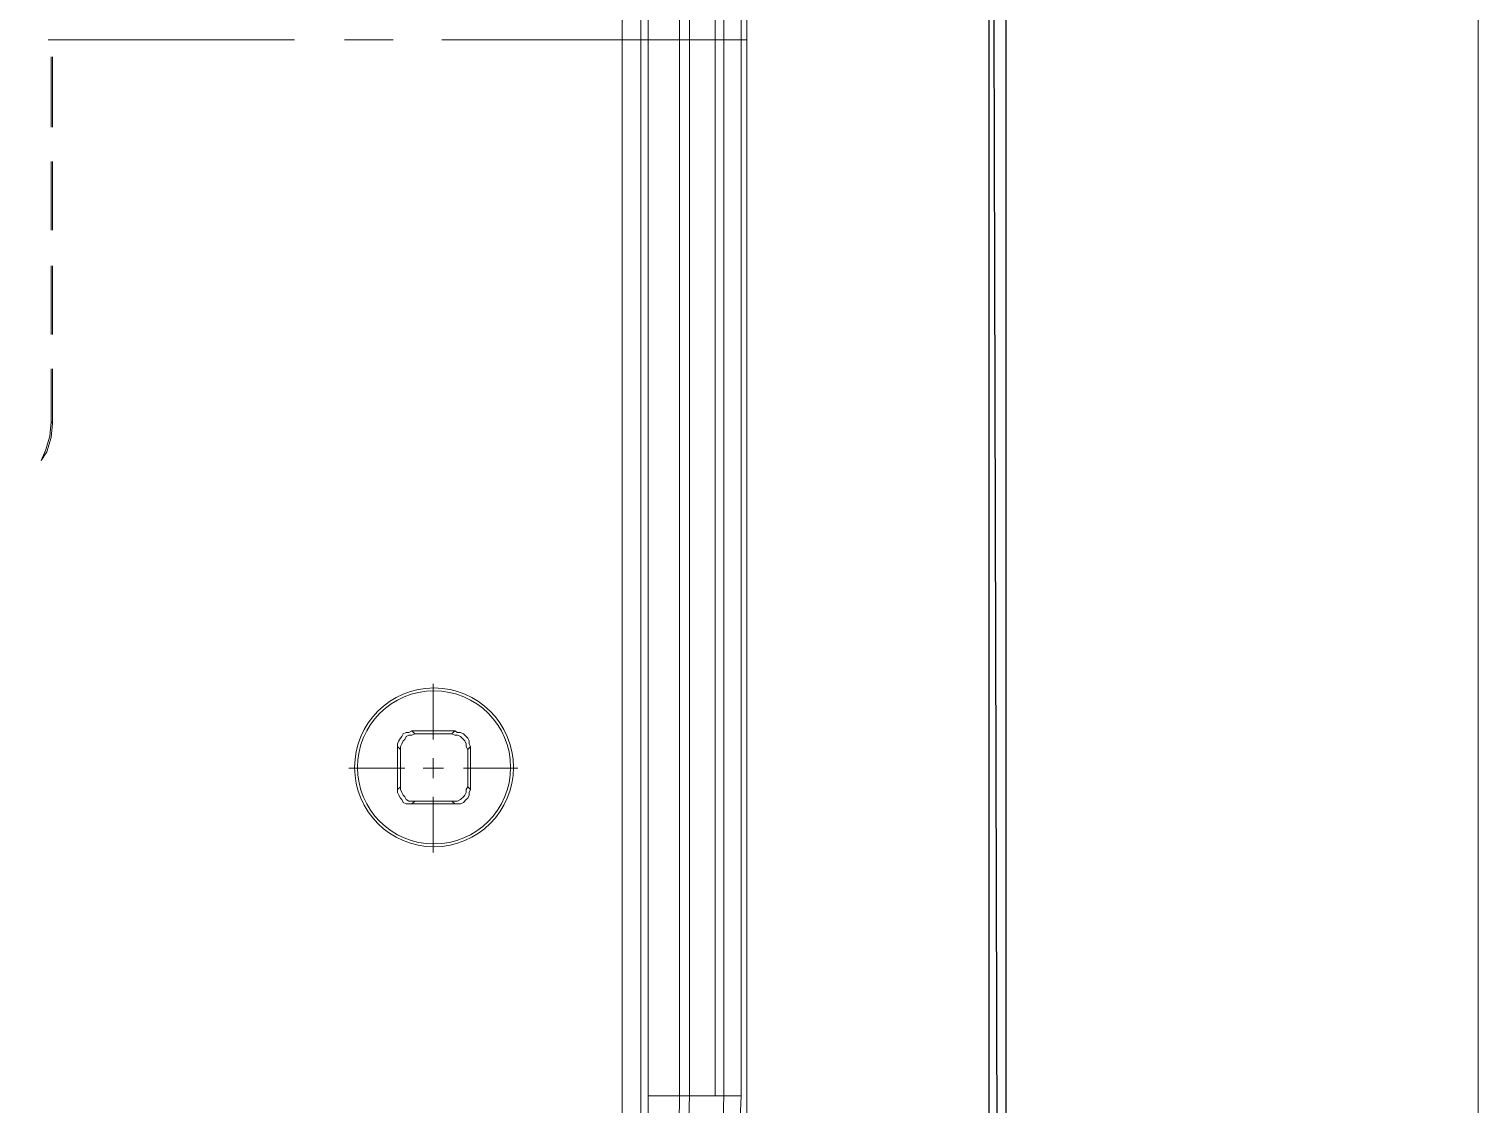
# Model space of a CAD drawing. Header units: centimetres. Extents: x -22.4 to 6.2, y -30.9 to -11.
# Drawn here: x 1.956 to 6.242, y -20.111 to -16.931 of the extents above; entities that cross this region are included whole.
import ezdxf

# ---------------------------------------------------------------- set-up
doc = ezdxf.new("R2010")
doc.units = ezdxf.units.CM
doc.header["$MEASUREMENT"] = 0
for name, color, linetype in [('1', 7, 'Continuous'), ('2', 7, 'Continuous'), ('layer 1', 7, 'Continuous')]:
    doc.layers.add(name, color=color, linetype=linetype)

msp = doc.modelspace()

# ---------------------------------------------------------------- linework, layer by layer
at = {"layer": '1', "color": 1, "lineweight": 9}
for points in [[(2.01365, -16.96244), (2.01365, -16.96244), (2.74178, -16.96244), (2.74178, -16.96244)], [(2.88995, -16.96244), (2.88995, -16.96244), (3.03388, -16.96244), (3.03388, -16.96244)], [(3.17781, -16.96244), (3.17781, -16.96244), (4.07951, -16.96244), (4.07951, -16.96244)], [(3.15241, -19.03254), (3.15241, -19.03254), (3.15241, -18.86744), (3.15241, -18.86744)], [(3.15241, -19.14684), (3.15241, -19.14684), (3.15241, -19.08757), (3.15241, -19.08757)], [(2.90265, -19.11721), (2.90265, -19.11721), (3.06775, -19.11721), (3.06775, -19.11721)], [(3.12278, -19.11721), (3.12278, -19.11721), (3.18205, -19.11721), (3.18205, -19.11721)], [(3.24131, -19.11721), (3.24131, -19.11721), (3.40218, -19.11721), (3.40218, -19.11721)], [(3.15241, -19.36697), (3.15241, -19.36697), (3.15241, -19.20187), (3.15241, -19.20187)]]:
    msp.add_open_spline(points, degree=3, dxfattribs=at)
at = {"layer": '2', "color": 3, "lineweight": 9}
for points in [[(2.02211, -17.22067), (2.02211, -17.22067), (2.02211, -17.01324), (2.02211, -17.01324)], [(2.02635, -17.22067), (2.02635, -17.22067), (2.02635, -17.01324), (2.02635, -17.01324)], [(2.02211, -17.52547), (2.02211, -17.52547), (2.02211, -17.32227), (2.02211, -17.32227)], [(2.02635, -17.52547), (2.02635, -17.52547), (2.02635, -17.32227), (2.02635, -17.32227)], [(2.02211, -17.83451), (2.02211, -17.83451), (2.02211, -17.63131), (2.02211, -17.63131)], [(2.02635, -17.83451), (2.02635, -17.83451), (2.02635, -17.63131), (2.02635, -17.63131)], [(2.02211, -18.09274), (2.02211, -18.09274), (2.02211, -17.93611), (2.02211, -17.93611)], [(2.02635, -18.09697), (2.02635, -18.09697), (2.02635, -17.93611), (2.02635, -17.93611)], [(2.02635, -18.09697), (2.02635, -18.09697), (2.02211, -18.09274), (2.02211, -18.09274)]]:
    msp.add_open_spline(points, degree=3, dxfattribs=at)
for points in [[(2.02211, -18.09274), (2.02211, -18.09274), (2.01788, -18.13507), (2.01788, -18.13507), (2.01788, -18.13507), (2.01788, -18.13507), (2.00518, -18.17741), (2.00518, -18.17741), (2.00518, -18.17741), (2.00518, -18.17741), (1.99248, -18.20704), (1.99248, -18.20704)], [(2.02635, -18.09697), (2.02635, -18.09697), (2.02211, -18.13931), (2.02211, -18.13931), (2.02211, -18.13931), (2.02211, -18.13931), (2.00941, -18.18164), (2.00941, -18.18164), (2.00941, -18.18164), (2.00941, -18.18164), (1.99248, -18.20704), (1.99248, -18.20704)]]:
    msp.add_open_spline(points, degree=3, knots=[0, 0, 0, 0, 0.25, 0.25, 0.25, 0.25, 0.5, 0.5, 0.5, 0.5, 1, 1, 1, 1], dxfattribs=at)
at = {"layer": 'layer 1'}
for points in [[(4.84575, -11.03577), (4.84575, -11.03577), (4.79495, -11.08657), (4.79495, -11.08657), (4.79495, -11.08657), (4.79495, -11.08657), (4.84575, -29.69206), (4.84575, -29.69206), (4.84575, -29.69206), (4.84575, -29.69206), (4.84575, -11.03577), (4.84575, -11.03577)], [(4.79495, -11.08657), (4.79495, -11.08657), (4.84575, -29.69206), (4.84575, -29.69206), (4.84575, -29.69206), (4.84575, -29.69206), (4.79495, -29.64126), (4.79495, -29.64126), (4.79495, -29.64126), (4.79495, -29.64126), (4.79495, -11.08657), (4.79495, -11.08657)]]:
    msp.add_open_spline(points, degree=3, knots=[0, 0, 0, 0, 0.25, 0.25, 0.25, 0.25, 0.5, 0.5, 0.5, 0.5, 1, 1, 1, 1], dxfattribs=at)
at = {"layer": 'layer 1', "lineweight": 9}
for points, knots in [([(-21.92211, -30.90598), (-21.92211, -30.90598), (6.24226, -30.90598), (6.24226, -30.90598), (6.24226, -30.90598), (6.24226, -30.90598), (6.24226, -11.33528), (6.24226, -11.33528), (6.24226, -11.33528), (6.24226, -11.33528), (-21.92211, -11.33528), (-21.92211, -11.33528), (-21.92211, -11.33528), (-21.92211, -11.33528), (-21.92211, -30.90598), (-21.92211, -30.90598)], [0, 0, 0, 0, 0.2, 0.2, 0.2, 0.2, 0.4, 0.4, 0.4, 0.4, 0.6, 0.6, 0.6, 0.6, 1, 1, 1, 1]), ([(1.21355, -12.69947), (1.21355, -12.69947), (2.86878, -12.69947), (2.86878, -12.69947), (2.86878, -12.69947), (2.86878, -12.69947), (3.28365, -12.69947), (3.28365, -12.69947), (3.28365, -12.69947), (3.28365, -12.69947), (3.38525, -12.70794), (3.38525, -12.70794), (3.38525, -12.70794), (3.38525, -12.70794), (3.43605, -12.71641), (3.43605, -12.71641), (3.43605, -12.71641), (3.43605, -12.71641), (3.48685, -12.73334), (3.48685, -12.73334), (3.48685, -12.73334), (3.48685, -12.73334), (3.53341, -12.75451), (3.53341, -12.75451), (3.53341, -12.75451), (3.53341, -12.75451), (3.57575, -12.78414), (3.57575, -12.78414), (3.57575, -12.78414), (3.57575, -12.78414), (3.61808, -12.81801), (3.61808, -12.81801), (3.61808, -12.81801), (3.61808, -12.81801), (3.65195, -12.85187), (3.65195, -12.85187), (3.65195, -12.85187), (3.65195, -12.85187), (3.68581, -12.89421), (3.68581, -12.89421), (3.68581, -12.89421), (3.68581, -12.89421), (3.71121, -12.93654), (3.71121, -12.93654), (3.71121, -12.93654), (3.71121, -12.93654), (3.73238, -12.98311), (3.73238, -12.98311), (3.73238, -12.98311), (3.73238, -12.98311), (3.74931, -13.03391), (3.74931, -13.03391), (3.74931, -13.03391), (3.74931, -13.03391), (3.76201, -13.08471), (3.76201, -13.08471), (3.76201, -13.08471), (3.76201, -13.08471), (3.76625, -13.13551), (3.76625, -13.13551), (3.76625, -13.13551), (3.76625, -13.13551), (3.76625, -13.24134), (3.76625, -13.24134), (3.76625, -13.24134), (3.76625, -13.24134), (3.76625, -13.65197), (3.76625, -13.65197), (3.76625, -13.65197), (3.76625, -13.65197), (3.76625, -16.96244), (3.76625, -16.96244), (3.76625, -16.96244), (3.76625, -16.96244), (3.76625, -20.27291), (3.76625, -20.27291), (3.76625, -20.27291), (3.76625, -20.27291), (3.76625, -20.68777), (3.76625, -20.68777), (3.76625, -20.68777), (3.76625, -20.68777), (3.76625, -20.78937), (3.76625, -20.78937), (3.76625, -20.78937), (3.76625, -20.78937), (3.76201, -20.84017), (3.76201, -20.84017), (3.76201, -20.84017), (3.76201, -20.84017), (3.74931, -20.89097), (3.74931, -20.89097), (3.74931, -20.89097), (3.74931, -20.89097), (3.73238, -20.94177), (3.73238, -20.94177), (3.73238, -20.94177), (3.73238, -20.94177), (3.71121, -20.98834), (3.71121, -20.98834), (3.71121, -20.98834), (3.71121, -20.98834), (3.68581, -21.03067), (3.68581, -21.03067), (3.68581, -21.03067), (3.68581, -21.03067), (3.65195, -21.07301), (3.65195, -21.07301), (3.65195, -21.07301), (3.65195, -21.07301), (3.61808, -21.11111), (3.61808, -21.11111), (3.61808, -21.11111), (3.61808, -21.11111), (3.57575, -21.14074), (3.57575, -21.14074), (3.57575, -21.14074), (3.57575, -21.14074), (3.53341, -21.17037), (3.53341, -21.17037), (3.53341, -21.17037), (3.53341, -21.17037), (3.48685, -21.19154), (3.48685, -21.19154), (3.48685, -21.19154), (3.48685, -21.19154), (3.43605, -21.20847), (3.43605, -21.20847), (3.43605, -21.20847), (3.43605, -21.20847), (3.38525, -21.22117), (3.38525, -21.22117), (3.38525, -21.22117), (3.38525, -21.22117), (3.28365, -21.22541), (3.28365, -21.22541), (3.28365, -21.22541), (3.28365, -21.22541), (2.86878, -21.22541), (2.86878, -21.22541), (2.86878, -21.22541), (2.86878, -21.22541), (1.21355, -21.22541), (1.21355, -21.22541)], [0, 0, 0, 0, 0.027027, 0.027027, 0.027027, 0.027027, 0.0540541, 0.0540541, 0.0540541, 0.0540541, 0.0810811, 0.0810811, 0.0810811, 0.0810811, 0.1081081, 0.1081081, 0.1081081, 0.1081081, 0.1351351, 0.1351351, 0.1351351, 0.1351351, 0.1621622, 0.1621622, 0.1621622, 0.1621622, 0.1891892, 0.1891892, 0.1891892, 0.1891892, 0.2162162, 0.2162162, 0.2162162, 0.2162162, 0.2432432, 0.2432432, 0.2432432, 0.2432432, 0.2702703, 0.2702703, 0.2702703, 0.2702703, 0.2972973, 0.2972973, 0.2972973, 0.2972973, 0.3243243, 0.3243243, 0.3243243, 0.3243243, 0.3513514, 0.3513514, 0.3513514, 0.3513514, 0.3783784, 0.3783784, 0.3783784, 0.3783784, 0.4054054, 0.4054054, 0.4054054, 0.4054054, 0.4324324, 0.4324324, 0.4324324, 0.4324324, 0.4594595, 0.4594595, 0.4594595, 0.4594595, 0.4864865, 0.4864865, 0.4864865, 0.4864865, 0.5135135, 0.5135135, 0.5135135, 0.5135135, 0.5405405, 0.5405405, 0.5405405, 0.5405405, 0.5675676, 0.5675676, 0.5675676, 0.5675676, 0.5945946, 0.5945946, 0.5945946, 0.5945946, 0.6216216, 0.6216216, 0.6216216, 0.6216216, 0.6486486, 0.6486486, 0.6486486, 0.6486486, 0.6756757, 0.6756757, 0.6756757, 0.6756757, 0.7027027, 0.7027027, 0.7027027, 0.7027027, 0.7297297, 0.7297297, 0.7297297, 0.7297297, 0.7567568, 0.7567568, 0.7567568, 0.7567568, 0.7837838, 0.7837838, 0.7837838, 0.7837838, 0.8108108, 0.8108108, 0.8108108, 0.8108108, 0.8378378, 0.8378378, 0.8378378, 0.8378378, 0.8648649, 0.8648649, 0.8648649, 0.8648649, 0.8918919, 0.8918919, 0.8918919, 0.8918919, 0.9189189, 0.9189189, 0.9189189, 0.9189189, 0.9459459, 0.9459459, 0.9459459, 0.9459459, 1, 1, 1, 1]), ([(1.21355, -12.75451), (1.21355, -12.75451), (2.84761, -12.75451), (2.84761, -12.75451), (2.84761, -12.75451), (2.84761, -12.75451), (3.25825, -12.75451), (3.25825, -12.75451), (3.25825, -12.75451), (3.25825, -12.75451), (3.35985, -12.75451), (3.35985, -12.75451), (3.35985, -12.75451), (3.35985, -12.75451), (3.41065, -12.76721), (3.41065, -12.76721), (3.41065, -12.76721), (3.41065, -12.76721), (3.45721, -12.77991), (3.45721, -12.77991), (3.45721, -12.77991), (3.45721, -12.77991), (3.50378, -12.80107), (3.50378, -12.80107), (3.50378, -12.80107), (3.50378, -12.80107), (3.54611, -12.83071), (3.54611, -12.83071), (3.54611, -12.83071), (3.54611, -12.83071), (3.58845, -12.86034), (3.58845, -12.86034), (3.58845, -12.86034), (3.58845, -12.86034), (3.62231, -12.89844), (3.62231, -12.89844), (3.62231, -12.89844), (3.62231, -12.89844), (3.65195, -12.94077), (3.65195, -12.94077), (3.65195, -12.94077), (3.65195, -12.94077), (3.67735, -12.98734), (3.67735, -12.98734), (3.67735, -12.98734), (3.67735, -12.98734), (3.69428, -13.03391), (3.69428, -13.03391), (3.69428, -13.03391), (3.69428, -13.03391), (3.70698, -13.08471), (3.70698, -13.08471), (3.70698, -13.08471), (3.70698, -13.08471), (3.71121, -13.18631), (3.71121, -13.18631), (3.71121, -13.18631), (3.71121, -13.18631), (3.71121, -13.28791), (3.71121, -13.28791), (3.71121, -13.28791), (3.71121, -13.28791), (3.71121, -13.69431), (3.71121, -13.69431), (3.71121, -13.69431), (3.71121, -13.69431), (3.71121, -16.96244), (3.71121, -16.96244), (3.71121, -16.96244), (3.71121, -16.96244), (3.71121, -20.23057), (3.71121, -20.23057), (3.71121, -20.23057), (3.71121, -20.23057), (3.71121, -20.63697), (3.71121, -20.63697), (3.71121, -20.63697), (3.71121, -20.63697), (3.71121, -20.74281), (3.71121, -20.74281), (3.71121, -20.74281), (3.71121, -20.74281), (3.70698, -20.84441), (3.70698, -20.84441), (3.70698, -20.84441), (3.70698, -20.84441), (3.69428, -20.89097), (3.69428, -20.89097), (3.69428, -20.89097), (3.69428, -20.89097), (3.67735, -20.94177), (3.67735, -20.94177), (3.67735, -20.94177), (3.67735, -20.94177), (3.65195, -20.98411), (3.65195, -20.98411), (3.65195, -20.98411), (3.65195, -20.98411), (3.62231, -21.02644), (3.62231, -21.02644), (3.62231, -21.02644), (3.62231, -21.02644), (3.58845, -21.06454), (3.58845, -21.06454), (3.58845, -21.06454), (3.58845, -21.06454), (3.54611, -21.09841), (3.54611, -21.09841), (3.54611, -21.09841), (3.54611, -21.09841), (3.50378, -21.12381), (3.50378, -21.12381), (3.50378, -21.12381), (3.50378, -21.12381), (3.45721, -21.14497), (3.45721, -21.14497), (3.45721, -21.14497), (3.45721, -21.14497), (3.41065, -21.16191), (3.41065, -21.16191), (3.41065, -21.16191), (3.41065, -21.16191), (3.35985, -21.17037), (3.35985, -21.17037), (3.35985, -21.17037), (3.35985, -21.17037), (3.25825, -21.17037), (3.25825, -21.17037), (3.25825, -21.17037), (3.25825, -21.17037), (2.84761, -21.17037), (2.84761, -21.17037), (2.84761, -21.17037), (2.84761, -21.17037), (1.21355, -21.17037), (1.21355, -21.17037), (1.21355, -21.17037), (1.21355, -21.17037), (-0.42052, -21.17037), (-0.42052, -21.17037), (-0.42052, -21.17037), (-0.42052, -21.17037), (-0.82692, -21.17037), (-0.82692, -21.17037), (-0.82692, -21.17037), (-0.82692, -21.17037), (-0.92852, -21.17037), (-0.92852, -21.17037), (-0.92852, -21.17037), (-0.92852, -21.17037), (-0.97932, -21.16191), (-0.97932, -21.16191), (-0.97932, -21.16191), (-0.97932, -21.16191), (-1.03012, -21.14497), (-1.03012, -21.14497), (-1.03012, -21.14497), (-1.03012, -21.14497), (-1.07245, -21.12381), (-1.07245, -21.12381), (-1.07245, -21.12381), (-1.07245, -21.12381), (-1.11902, -21.09841), (-1.11902, -21.09841), (-1.11902, -21.09841), (-1.11902, -21.09841), (-1.15712, -21.06454), (-1.15712, -21.06454), (-1.15712, -21.06454), (-1.15712, -21.06454), (-1.19099, -21.02644), (-1.19099, -21.02644), (-1.19099, -21.02644), (-1.19099, -21.02644), (-1.22062, -20.98411), (-1.22062, -20.98411), (-1.22062, -20.98411), (-1.22062, -20.98411), (-1.24602, -20.94177), (-1.24602, -20.94177), (-1.24602, -20.94177), (-1.24602, -20.94177), (-1.26295, -20.89097), (-1.26295, -20.89097), (-1.26295, -20.89097), (-1.26295, -20.89097), (-1.27565, -20.84441), (-1.27565, -20.84441), (-1.27565, -20.84441), (-1.27565, -20.84441), (-1.27989, -20.74281), (-1.27989, -20.74281), (-1.27989, -20.74281), (-1.27989, -20.74281), (-1.27989, -20.63697), (-1.27989, -20.63697), (-1.27989, -20.63697), (-1.27989, -20.63697), (-1.27989, -20.23057), (-1.27989, -20.23057), (-1.27989, -20.23057), (-1.27989, -20.23057), (-1.27989, -16.96244), (-1.27989, -16.96244), (-1.27989, -16.96244), (-1.27989, -16.96244), (-1.27989, -13.69431), (-1.27989, -13.69431), (-1.27989, -13.69431), (-1.27989, -13.69431), (-1.27989, -13.28791), (-1.27989, -13.28791), (-1.27989, -13.28791), (-1.27989, -13.28791), (-1.27989, -13.18631), (-1.27989, -13.18631), (-1.27989, -13.18631), (-1.27989, -13.18631), (-1.27565, -13.08471), (-1.27565, -13.08471), (-1.27565, -13.08471), (-1.27565, -13.08471), (-1.26295, -13.03391), (-1.26295, -13.03391), (-1.26295, -13.03391), (-1.26295, -13.03391), (-1.24602, -12.98734), (-1.24602, -12.98734), (-1.24602, -12.98734), (-1.24602, -12.98734), (-1.22062, -12.94077), (-1.22062, -12.94077), (-1.22062, -12.94077), (-1.22062, -12.94077), (-1.19099, -12.89844), (-1.19099, -12.89844), (-1.19099, -12.89844), (-1.19099, -12.89844), (-1.15712, -12.86034), (-1.15712, -12.86034), (-1.15712, -12.86034), (-1.15712, -12.86034), (-1.11902, -12.83071), (-1.11902, -12.83071), (-1.11902, -12.83071), (-1.11902, -12.83071), (-1.07245, -12.80107), (-1.07245, -12.80107), (-1.07245, -12.80107), (-1.07245, -12.80107), (-1.03012, -12.77991), (-1.03012, -12.77991), (-1.03012, -12.77991), (-1.03012, -12.77991), (-0.97932, -12.76721), (-0.97932, -12.76721), (-0.97932, -12.76721), (-0.97932, -12.76721), (-0.92852, -12.75451), (-0.92852, -12.75451), (-0.92852, -12.75451), (-0.92852, -12.75451), (-0.82692, -12.75451), (-0.82692, -12.75451), (-0.82692, -12.75451), (-0.82692, -12.75451), (-0.42052, -12.75451), (-0.42052, -12.75451), (-0.42052, -12.75451), (-0.42052, -12.75451), (1.21355, -12.75451), (1.21355, -12.75451)], [0, 0, 0, 0, 0.0144928, 0.0144928, 0.0144928, 0.0144928, 0.0289855, 0.0289855, 0.0289855, 0.0289855, 0.0434783, 0.0434783, 0.0434783, 0.0434783, 0.057971, 0.057971, 0.057971, 0.057971, 0.0724638, 0.0724638, 0.0724638, 0.0724638, 0.0869565, 0.0869565, 0.0869565, 0.0869565, 0.1014493, 0.1014493, 0.1014493, 0.1014493, 0.115942, 0.115942, 0.115942, 0.115942, 0.1304348, 0.1304348, 0.1304348, 0.1304348, 0.1449275, 0.1449275, 0.1449275, 0.1449275, 0.1594203, 0.1594203, 0.1594203, 0.1594203, 0.173913, 0.173913, 0.173913, 0.173913, 0.1884058, 0.1884058, 0.1884058, 0.1884058, 0.2028986, 0.2028986, 0.2028986, 0.2028986, 0.2173913, 0.2173913, 0.2173913, 0.2173913, 0.2318841, 0.2318841, 0.2318841, 0.2318841, 0.2463768, 0.2463768, 0.2463768, 0.2463768, 0.2608696, 0.2608696, 0.2608696, 0.2608696, 0.2753623, 0.2753623, 0.2753623, 0.2753623, 0.2898551, 0.2898551, 0.2898551, 0.2898551, 0.3043478, 0.3043478, 0.3043478, 0.3043478, 0.3188406, 0.3188406, 0.3188406, 0.3188406, 0.3333333, 0.3333333, 0.3333333, 0.3333333, 0.3478261, 0.3478261, 0.3478261, 0.3478261, 0.3623188, 0.3623188, 0.3623188, 0.3623188, 0.3768116, 0.3768116, 0.3768116, 0.3768116, 0.3913043, 0.3913043, 0.3913043, 0.3913043, 0.4057971, 0.4057971, 0.4057971, 0.4057971, 0.4202899, 0.4202899, 0.4202899, 0.4202899, 0.4347826, 0.4347826, 0.4347826, 0.4347826, 0.4492754, 0.4492754, 0.4492754, 0.4492754, 0.4637681, 0.4637681, 0.4637681, 0.4637681, 0.4782609, 0.4782609, 0.4782609, 0.4782609, 0.4927536, 0.4927536, 0.4927536, 0.4927536, 0.5072464, 0.5072464, 0.5072464, 0.5072464, 0.5217391, 0.5217391, 0.5217391, 0.5217391, 0.5362319, 0.5362319, 0.5362319, 0.5362319, 0.5507246, 0.5507246, 0.5507246, 0.5507246, 0.5652174, 0.5652174, 0.5652174, 0.5652174, 0.5797101, 0.5797101, 0.5797101, 0.5797101, 0.5942029, 0.5942029, 0.5942029, 0.5942029, 0.6086957, 0.6086957, 0.6086957, 0.6086957, 0.6231884, 0.6231884, 0.6231884, 0.6231884, 0.6376812, 0.6376812, 0.6376812, 0.6376812, 0.6521739, 0.6521739, 0.6521739, 0.6521739, 0.6666667, 0.6666667, 0.6666667, 0.6666667, 0.6811594, 0.6811594, 0.6811594, 0.6811594, 0.6956522, 0.6956522, 0.6956522, 0.6956522, 0.7101449, 0.7101449, 0.7101449, 0.7101449, 0.7246377, 0.7246377, 0.7246377, 0.7246377, 0.7391304, 0.7391304, 0.7391304, 0.7391304, 0.7536232, 0.7536232, 0.7536232, 0.7536232, 0.7681159, 0.7681159, 0.7681159, 0.7681159, 0.7826087, 0.7826087, 0.7826087, 0.7826087, 0.7971014, 0.7971014, 0.7971014, 0.7971014, 0.8115942, 0.8115942, 0.8115942, 0.8115942, 0.826087, 0.826087, 0.826087, 0.826087, 0.8405797, 0.8405797, 0.8405797, 0.8405797, 0.8550725, 0.8550725, 0.8550725, 0.8550725, 0.8695652, 0.8695652, 0.8695652, 0.8695652, 0.884058, 0.884058, 0.884058, 0.884058, 0.8985507, 0.8985507, 0.8985507, 0.8985507, 0.9130435, 0.9130435, 0.9130435, 0.9130435, 0.9275362, 0.9275362, 0.9275362, 0.9275362, 0.942029, 0.942029, 0.942029, 0.942029, 0.9565217, 0.9565217, 0.9565217, 0.9565217, 0.9710145, 0.9710145, 0.9710145, 0.9710145, 1, 1, 1, 1]), ([(4.07951, -20.73857), (4.07951, -20.73857), (4.07951, -20.70471), (4.07951, -20.70471), (4.07951, -20.70471), (4.07951, -20.70471), (4.07951, -20.68777), (4.07951, -20.68777), (4.07951, -20.68777), (4.07951, -20.68777), (4.07951, -13.23711), (4.07951, -13.23711), (4.07951, -13.23711), (4.07951, -13.23711), (4.07951, -13.22441), (4.07951, -13.22441), (4.07951, -13.22441), (4.07951, -13.22441), (4.07951, -13.16091), (4.07951, -13.16091)], [0, 0, 0, 0, 0.1666667, 0.1666667, 0.1666667, 0.1666667, 0.3333333, 0.3333333, 0.3333333, 0.3333333, 0.5, 0.5, 0.5, 0.5, 0.6666667, 0.6666667, 0.6666667, 0.6666667, 1, 1, 1, 1]), ([(4.01178, -13.83824), (4.01178, -13.83824), (4.01178, -20.08664), (4.01178, -20.08664), (4.01178, -20.08664), (4.01178, -20.08664), (4.00755, -20.22211), (4.00755, -20.22211), (4.00755, -20.22211), (4.00755, -20.22211), (3.99908, -20.35334), (3.99908, -20.35334), (3.99908, -20.35334), (3.99908, -20.35334), (3.98215, -20.48881), (3.98215, -20.48881), (3.98215, -20.48881), (3.98215, -20.48881), (3.96098, -20.62004), (3.96098, -20.62004)], [0, 0, 0, 0, 0.1666667, 0.1666667, 0.1666667, 0.1666667, 0.3333333, 0.3333333, 0.3333333, 0.3333333, 0.5, 0.5, 0.5, 0.5, 0.6666667, 0.6666667, 0.6666667, 0.6666667, 1, 1, 1, 1]), ([(3.98638, -13.83824), (3.98638, -13.83824), (3.98638, -20.08664), (3.98638, -20.08664), (3.98638, -20.08664), (3.98638, -20.08664), (3.98638, -13.83824), (3.98638, -13.83824)], [0, 0, 0, 0, 0.3333333, 0.3333333, 0.3333333, 0.3333333, 1, 1, 1, 1]), ([(3.38948, -19.11509), (3.38948, -18.98533), (3.28429, -18.88014), (3.15453, -18.88014), (3.15453, -18.88014), (3.02477, -18.88014), (2.91958, -18.98533), (2.91958, -19.11509), (2.91958, -19.11509), (2.91958, -19.24485), (3.02477, -19.35004), (3.15453, -19.35004), (3.15453, -19.35004), (3.28429, -19.35004), (3.38948, -19.24485), (3.38948, -19.11509)], [0, 0, 0, 0, 0.2, 0.2, 0.2, 0.2, 0.4, 0.4, 0.4, 0.4, 0.6, 0.6, 0.6, 0.6, 1, 1, 1, 1]), ([(3.38101, -19.11509), (3.38101, -18.99001), (3.27961, -18.88861), (3.15453, -18.88861), (3.15453, -18.88861), (3.02945, -18.88861), (2.92805, -18.99), (2.92805, -19.11509), (2.92805, -19.11509), (2.92805, -19.24017), (3.02945, -19.34157), (3.15453, -19.34157), (3.15453, -19.34157), (3.27961, -19.34157), (3.38101, -19.24017), (3.38101, -19.11509)], [0, 0, 0, 0, 0.2, 0.2, 0.2, 0.2, 0.4, 0.4, 0.4, 0.4, 0.6, 0.6, 0.6, 0.6, 1, 1, 1, 1]), ([(3.08891, -19.00714), (3.08891, -19.00714), (3.08045, -19.01137), (3.08045, -19.01137), (3.08045, -19.01137), (3.08045, -19.01137), (3.07198, -19.01137), (3.07198, -19.01137), (3.07198, -19.01137), (3.07198, -19.01137), (3.06351, -19.01561), (3.06351, -19.01561), (3.06351, -19.01561), (3.06351, -19.01561), (3.05928, -19.02407), (3.05928, -19.02407), (3.05928, -19.02407), (3.05928, -19.02407), (3.05505, -19.02831), (3.05505, -19.02831), (3.05505, -19.02831), (3.05505, -19.02831), (3.05081, -19.03677), (3.05081, -19.03677), (3.05081, -19.03677), (3.05081, -19.03677), (3.04658, -19.04524), (3.04658, -19.04524), (3.04658, -19.04524), (3.04658, -19.04524), (3.04658, -19.05371), (3.04658, -19.05371)], [0, 0, 0, 0, 0.1111111, 0.1111111, 0.1111111, 0.1111111, 0.2222222, 0.2222222, 0.2222222, 0.2222222, 0.3333333, 0.3333333, 0.3333333, 0.3333333, 0.4444444, 0.4444444, 0.4444444, 0.4444444, 0.5555556, 0.5555556, 0.5555556, 0.5555556, 0.6666667, 0.6666667, 0.6666667, 0.6666667, 0.7777778, 0.7777778, 0.7777778, 0.7777778, 1, 1, 1, 1]), ([(3.09738, -19.01561), (3.09738, -19.01561), (3.08891, -19.01984), (3.08891, -19.01984), (3.08891, -19.01984), (3.08891, -19.01984), (3.08045, -19.01984), (3.08045, -19.01984), (3.08045, -19.01984), (3.08045, -19.01984), (3.07198, -19.02407), (3.07198, -19.02407), (3.07198, -19.02407), (3.07198, -19.02407), (3.06775, -19.03254), (3.06775, -19.03254), (3.06775, -19.03254), (3.06775, -19.03254), (3.06351, -19.03677), (3.06351, -19.03677), (3.06351, -19.03677), (3.06351, -19.03677), (3.05928, -19.04524), (3.05928, -19.04524), (3.05928, -19.04524), (3.05928, -19.04524), (3.05505, -19.05371), (3.05505, -19.05371), (3.05505, -19.05371), (3.05505, -19.05371), (3.05505, -19.06217), (3.05505, -19.06217)], [0, 0, 0, 0, 0.1111111, 0.1111111, 0.1111111, 0.1111111, 0.2222222, 0.2222222, 0.2222222, 0.2222222, 0.3333333, 0.3333333, 0.3333333, 0.3333333, 0.4444444, 0.4444444, 0.4444444, 0.4444444, 0.5555556, 0.5555556, 0.5555556, 0.5555556, 0.6666667, 0.6666667, 0.6666667, 0.6666667, 0.7777778, 0.7777778, 0.7777778, 0.7777778, 1, 1, 1, 1]), ([(3.25401, -19.06217), (3.25401, -19.06217), (3.24978, -19.05371), (3.24978, -19.05371), (3.24978, -19.05371), (3.24978, -19.05371), (3.24978, -19.04524), (3.24978, -19.04524), (3.24978, -19.04524), (3.24978, -19.04524), (3.24555, -19.03677), (3.24555, -19.03677), (3.24555, -19.03677), (3.24555, -19.03677), (3.24131, -19.03254), (3.24131, -19.03254), (3.24131, -19.03254), (3.24131, -19.03254), (3.23285, -19.02407), (3.23285, -19.02407), (3.23285, -19.02407), (3.23285, -19.02407), (3.22438, -19.01984), (3.22438, -19.01984), (3.22438, -19.01984), (3.22438, -19.01984), (3.21591, -19.01984), (3.21591, -19.01984), (3.21591, -19.01984), (3.21591, -19.01984), (3.20745, -19.01561), (3.20745, -19.01561)], [0, 0, 0, 0, 0.1111111, 0.1111111, 0.1111111, 0.1111111, 0.2222222, 0.2222222, 0.2222222, 0.2222222, 0.3333333, 0.3333333, 0.3333333, 0.3333333, 0.4444444, 0.4444444, 0.4444444, 0.4444444, 0.5555556, 0.5555556, 0.5555556, 0.5555556, 0.6666667, 0.6666667, 0.6666667, 0.6666667, 0.7777778, 0.7777778, 0.7777778, 0.7777778, 1, 1, 1, 1]), ([(3.26248, -19.05371), (3.26248, -19.05371), (3.25825, -19.04524), (3.25825, -19.04524), (3.25825, -19.04524), (3.25825, -19.04524), (3.25825, -19.03677), (3.25825, -19.03677), (3.25825, -19.03677), (3.25825, -19.03677), (3.25401, -19.02831), (3.25401, -19.02831), (3.25401, -19.02831), (3.25401, -19.02831), (3.24978, -19.02407), (3.24978, -19.02407), (3.24978, -19.02407), (3.24978, -19.02407), (3.24131, -19.01561), (3.24131, -19.01561), (3.24131, -19.01561), (3.24131, -19.01561), (3.23285, -19.01137), (3.23285, -19.01137), (3.23285, -19.01137), (3.23285, -19.01137), (3.22438, -19.01137), (3.22438, -19.01137), (3.22438, -19.01137), (3.22438, -19.01137), (3.21591, -19.00714), (3.21591, -19.00714)], [0, 0, 0, 0, 0.1111111, 0.1111111, 0.1111111, 0.1111111, 0.2222222, 0.2222222, 0.2222222, 0.2222222, 0.3333333, 0.3333333, 0.3333333, 0.3333333, 0.4444444, 0.4444444, 0.4444444, 0.4444444, 0.5555556, 0.5555556, 0.5555556, 0.5555556, 0.6666667, 0.6666667, 0.6666667, 0.6666667, 0.7777778, 0.7777778, 0.7777778, 0.7777778, 1, 1, 1, 1]), ([(3.04658, -19.18071), (3.04658, -19.18071), (3.04658, -19.18917), (3.04658, -19.18917), (3.04658, -19.18917), (3.04658, -19.18917), (3.05081, -19.19764), (3.05081, -19.19764), (3.05081, -19.19764), (3.05081, -19.19764), (3.05505, -19.20611), (3.05505, -19.20611), (3.05505, -19.20611), (3.05505, -19.20611), (3.05928, -19.21034), (3.05928, -19.21034), (3.05928, -19.21034), (3.05928, -19.21034), (3.06351, -19.21881), (3.06351, -19.21881), (3.06351, -19.21881), (3.06351, -19.21881), (3.07198, -19.22304), (3.07198, -19.22304), (3.07198, -19.22304), (3.07198, -19.22304), (3.08045, -19.22304), (3.08045, -19.22304), (3.08045, -19.22304), (3.08045, -19.22304), (3.08891, -19.22304), (3.08891, -19.22304)], [0, 0, 0, 0, 0.1111111, 0.1111111, 0.1111111, 0.1111111, 0.2222222, 0.2222222, 0.2222222, 0.2222222, 0.3333333, 0.3333333, 0.3333333, 0.3333333, 0.4444444, 0.4444444, 0.4444444, 0.4444444, 0.5555556, 0.5555556, 0.5555556, 0.5555556, 0.6666667, 0.6666667, 0.6666667, 0.6666667, 0.7777778, 0.7777778, 0.7777778, 0.7777778, 1, 1, 1, 1]), ([(3.05505, -19.17224), (3.05505, -19.17224), (3.05505, -19.18071), (3.05505, -19.18071), (3.05505, -19.18071), (3.05505, -19.18071), (3.05928, -19.18917), (3.05928, -19.18917), (3.05928, -19.18917), (3.05928, -19.18917), (3.06351, -19.19764), (3.06351, -19.19764), (3.06351, -19.19764), (3.06351, -19.19764), (3.06775, -19.20187), (3.06775, -19.20187), (3.06775, -19.20187), (3.06775, -19.20187), (3.07198, -19.21034), (3.07198, -19.21034), (3.07198, -19.21034), (3.07198, -19.21034), (3.08045, -19.21457), (3.08045, -19.21457), (3.08045, -19.21457), (3.08045, -19.21457), (3.08891, -19.21457), (3.08891, -19.21457), (3.08891, -19.21457), (3.08891, -19.21457), (3.09738, -19.21457), (3.09738, -19.21457)], [0, 0, 0, 0, 0.1111111, 0.1111111, 0.1111111, 0.1111111, 0.2222222, 0.2222222, 0.2222222, 0.2222222, 0.3333333, 0.3333333, 0.3333333, 0.3333333, 0.4444444, 0.4444444, 0.4444444, 0.4444444, 0.5555556, 0.5555556, 0.5555556, 0.5555556, 0.6666667, 0.6666667, 0.6666667, 0.6666667, 0.7777778, 0.7777778, 0.7777778, 0.7777778, 1, 1, 1, 1]), ([(3.20745, -19.21457), (3.20745, -19.21457), (3.21591, -19.21457), (3.21591, -19.21457), (3.21591, -19.21457), (3.21591, -19.21457), (3.22438, -19.21457), (3.22438, -19.21457), (3.22438, -19.21457), (3.22438, -19.21457), (3.23285, -19.21034), (3.23285, -19.21034), (3.23285, -19.21034), (3.23285, -19.21034), (3.24131, -19.20187), (3.24131, -19.20187), (3.24131, -19.20187), (3.24131, -19.20187), (3.24555, -19.19764), (3.24555, -19.19764), (3.24555, -19.19764), (3.24555, -19.19764), (3.24978, -19.18917), (3.24978, -19.18917), (3.24978, -19.18917), (3.24978, -19.18917), (3.24978, -19.18071), (3.24978, -19.18071), (3.24978, -19.18071), (3.24978, -19.18071), (3.25401, -19.17224), (3.25401, -19.17224)], [0, 0, 0, 0, 0.1111111, 0.1111111, 0.1111111, 0.1111111, 0.2222222, 0.2222222, 0.2222222, 0.2222222, 0.3333333, 0.3333333, 0.3333333, 0.3333333, 0.4444444, 0.4444444, 0.4444444, 0.4444444, 0.5555556, 0.5555556, 0.5555556, 0.5555556, 0.6666667, 0.6666667, 0.6666667, 0.6666667, 0.7777778, 0.7777778, 0.7777778, 0.7777778, 1, 1, 1, 1]), ([(3.21591, -19.22304), (3.21591, -19.22304), (3.22438, -19.22304), (3.22438, -19.22304), (3.22438, -19.22304), (3.22438, -19.22304), (3.23285, -19.22304), (3.23285, -19.22304), (3.23285, -19.22304), (3.23285, -19.22304), (3.24131, -19.21881), (3.24131, -19.21881), (3.24131, -19.21881), (3.24131, -19.21881), (3.24978, -19.21034), (3.24978, -19.21034), (3.24978, -19.21034), (3.24978, -19.21034), (3.25401, -19.20611), (3.25401, -19.20611), (3.25401, -19.20611), (3.25401, -19.20611), (3.25825, -19.19764), (3.25825, -19.19764), (3.25825, -19.19764), (3.25825, -19.19764), (3.25825, -19.18917), (3.25825, -19.18917), (3.25825, -19.18917), (3.25825, -19.18917), (3.26248, -19.18071), (3.26248, -19.18071)], [0, 0, 0, 0, 0.1111111, 0.1111111, 0.1111111, 0.1111111, 0.2222222, 0.2222222, 0.2222222, 0.2222222, 0.3333333, 0.3333333, 0.3333333, 0.3333333, 0.4444444, 0.4444444, 0.4444444, 0.4444444, 0.5555556, 0.5555556, 0.5555556, 0.5555556, 0.6666667, 0.6666667, 0.6666667, 0.6666667, 0.7777778, 0.7777778, 0.7777778, 0.7777778, 1, 1, 1, 1]), ([(3.77895, -20.72164), (3.77895, -20.72164), (3.78741, -20.40414), (3.78741, -20.40414), (3.78741, -20.40414), (3.78741, -20.40414), (3.78741, -20.08664), (3.78741, -20.08664)], [0, 0, 0, 0, 0.3333333, 0.3333333, 0.3333333, 0.3333333, 1, 1, 1, 1]), ([(3.87631, -20.72164), (3.87631, -20.72164), (3.87208, -20.56501), (3.87208, -20.56501), (3.87208, -20.56501), (3.87208, -20.56501), (3.87631, -20.40414), (3.87631, -20.40414), (3.87631, -20.40414), (3.87631, -20.40414), (3.88055, -20.08664), (3.88055, -20.08664), (3.88055, -20.08664), (3.88055, -20.08664), (3.91018, -20.08664), (3.91018, -20.08664)], [0, 0, 0, 0, 0.2, 0.2, 0.2, 0.2, 0.4, 0.4, 0.4, 0.4, 0.6, 0.6, 0.6, 0.6, 1, 1, 1, 1]), ([(3.88055, -20.62004), (3.88055, -20.62004), (3.89325, -20.48881), (3.89325, -20.48881), (3.89325, -20.48881), (3.89325, -20.48881), (3.90171, -20.35334), (3.90171, -20.35334), (3.90171, -20.35334), (3.90171, -20.35334), (3.91018, -20.08664), (3.91018, -20.08664)], [0, 0, 0, 0, 0.25, 0.25, 0.25, 0.25, 0.5, 0.5, 0.5, 0.5, 1, 1, 1, 1]), ([(3.98638, -20.08664), (3.98638, -20.08664), (3.91018, -20.08664), (3.91018, -20.08664), (3.91018, -20.08664), (3.91018, -20.08664), (3.98638, -20.08664), (3.98638, -20.08664)], [0, 0, 0, 0, 0.3333333, 0.3333333, 0.3333333, 0.3333333, 1, 1, 1, 1]), ([(4.01601, -20.67507), (4.01601, -20.67507), (4.04988, -20.38297), (4.04988, -20.38297), (4.04988, -20.38297), (4.04988, -20.38297), (4.06258, -20.08664), (4.06258, -20.08664)], [0, 0, 0, 0, 0.3333333, 0.3333333, 0.3333333, 0.3333333, 1, 1, 1, 1])]:
    msp.add_open_spline(points, degree=3, knots=knots, dxfattribs=at)
for points in [[(4.07951, -20.68777), (4.07951, -20.68777), (4.07951, -13.23711), (4.07951, -13.23711)], [(3.78741, -13.83824), (3.78741, -13.83824), (3.78741, -20.08664), (3.78741, -20.08664)], [(3.88055, -20.08664), (3.88055, -20.08664), (3.88055, -13.83824), (3.88055, -13.83824)], [(3.91018, -20.08664), (3.91018, -20.08664), (3.91018, -13.83824), (3.91018, -13.83824)], [(4.06258, -13.83824), (4.06258, -13.83824), (4.06258, -20.08664), (4.06258, -20.08664)], [(3.09738, -19.01561), (3.09738, -19.01561), (3.08891, -19.00714), (3.08891, -19.00714)], [(3.08891, -19.00714), (3.08891, -19.00714), (3.21591, -19.00714), (3.21591, -19.00714)], [(3.09738, -19.01561), (3.09738, -19.01561), (3.20745, -19.01561), (3.20745, -19.01561)], [(3.20745, -19.01561), (3.20745, -19.01561), (3.21591, -19.00714), (3.21591, -19.00714)], [(3.04658, -19.18071), (3.04658, -19.18071), (3.04658, -19.05371), (3.04658, -19.05371)], [(3.05505, -19.06217), (3.05505, -19.06217), (3.04658, -19.05371), (3.04658, -19.05371)], [(3.05505, -19.17224), (3.05505, -19.17224), (3.05505, -19.06217), (3.05505, -19.06217)], [(3.25401, -19.06217), (3.25401, -19.06217), (3.26248, -19.05371), (3.26248, -19.05371)], [(3.25401, -19.06217), (3.25401, -19.06217), (3.25401, -19.17224), (3.25401, -19.17224)], [(3.26248, -19.05371), (3.26248, -19.05371), (3.26248, -19.18071), (3.26248, -19.18071)], [(3.05505, -19.17224), (3.05505, -19.17224), (3.04658, -19.18071), (3.04658, -19.18071)], [(3.25401, -19.17224), (3.25401, -19.17224), (3.26248, -19.18071), (3.26248, -19.18071)], [(3.09738, -19.21457), (3.09738, -19.21457), (3.08891, -19.22304), (3.08891, -19.22304)], [(3.21591, -19.22304), (3.21591, -19.22304), (3.08891, -19.22304), (3.08891, -19.22304)], [(3.20745, -19.21457), (3.20745, -19.21457), (3.09738, -19.21457), (3.09738, -19.21457)], [(3.20745, -19.21457), (3.20745, -19.21457), (3.21591, -19.22304), (3.21591, -19.22304)], [(3.78741, -20.08664), (3.78741, -20.08664), (3.88055, -20.08664), (3.88055, -20.08664)], [(3.91018, -20.08664), (3.91018, -20.08664), (3.91441, -20.08664), (3.91441, -20.08664)], [(3.98638, -20.08664), (3.98638, -20.08664), (3.99061, -20.08664), (3.99061, -20.08664)], [(3.98638, -20.08664), (3.98638, -20.08664), (3.99061, -20.08664), (3.99061, -20.08664)], [(4.06258, -20.08664), (4.06258, -20.08664), (3.98638, -20.08664), (3.98638, -20.08664)]]:
    msp.add_open_spline(points, degree=3, dxfattribs=at)

doc.saveas('drawing.dxf')
